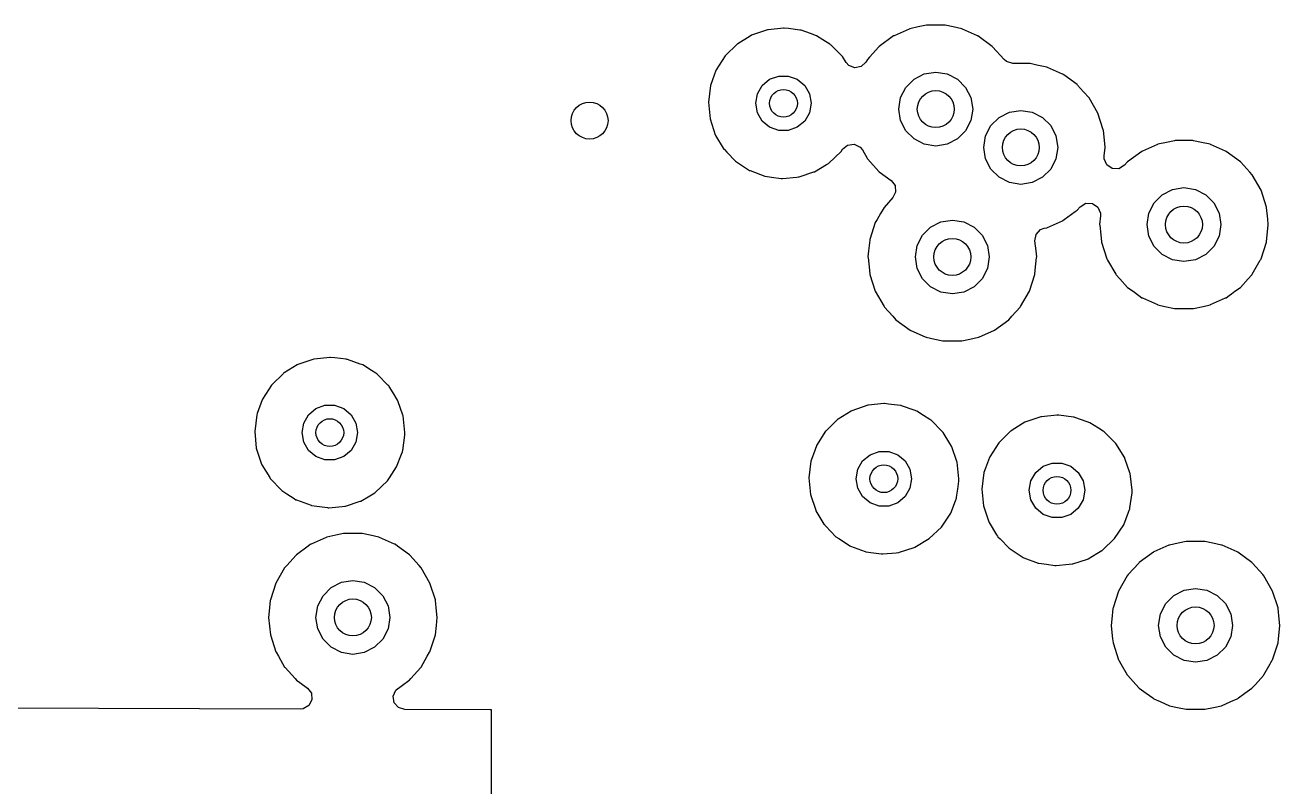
# Model space of a CAD drawing. Extents: x 1.86 to 8.44, y -4.92 to -0.87.
# Drawn here: x 4.417 to 4.952, y -2.858 to -2.533 of the extents above; entities that cross this region are included whole.
import ezdxf

# ---------------------------------------------------------------- set-up
doc = ezdxf.new("R2010")
doc.units = 0
doc.header["$MEASUREMENT"] = 0
doc.layers.add('BLACK', color=7, linetype='CONTINUOUS')

msp = doc.modelspace()

# ---------------------------------------------------------------- linework, layer by layer
at = {"layer": 'BLACK', "linetype": 'CONTINUOUS'}
for p, q in [((4.73379, -2.53515), (4.72703, -2.53745)), ((4.73407, -2.53512), (4.73379, -2.53515)), ((4.74062, -2.53443), (4.73407, -2.53512)), ((4.73407, -2.53512), (4.73407, -2.53512)), ((4.74089, -2.53441), (4.74062, -2.53443)), ((4.74062, -2.53443), (4.74062, -2.53443)), ((4.74285, -2.53464), (4.74089, -2.53441)), ((4.74771, -2.53522), (4.74285, -2.53464)), ((4.74798, -2.53525), (4.74771, -2.53522)), ((4.74771, -2.53522), (4.74771, -2.53522)), ((4.74824, -2.53534), (4.74798, -2.53525)), ((4.74825, -2.53534), (4.74824, -2.53534)), ((4.75212, -2.53672), (4.74825, -2.53534)), ((4.79424, -2.5348), (4.78785, -2.53765)), ((4.79448, -2.53469), (4.79424, -2.5348)), ((4.79424, -2.5348), (4.79424, -2.5348)), ((4.79815, -2.53391), (4.79448, -2.53469)), ((4.80158, -2.53318), (4.79815, -2.53391)), ((4.80183, -2.53313), (4.80158, -2.53318)), ((4.80158, -2.53318), (4.80158, -2.53318)), ((4.80935, -2.53313), (4.80183, -2.53313)), ((4.8096, -2.53318), (4.80935, -2.53313)), ((4.81303, -2.53391), (4.8096, -2.53318)), ((4.8096, -2.53318), (4.8096, -2.53318)), ((4.8167, -2.53469), (4.81303, -2.53391)), ((4.81694, -2.5348), (4.8167, -2.53469)), ((4.82334, -2.53765), (4.81694, -2.5348)), ((4.81694, -2.5348), (4.81694, -2.5348)), ((4.72095, -2.5412), (4.72075, -2.54139)), ((4.72118, -2.54105), (4.72095, -2.5412)), ((4.72647, -2.5378), (4.72118, -2.54105)), ((4.72118, -2.54105), (4.72118, -2.54105)), ((4.72703, -2.53745), (4.72647, -2.5378)), ((4.75471, -2.53765), (4.75212, -2.53672)), ((4.75743, -2.53937), (4.75471, -2.53765)), ((4.76043, -2.54128), (4.75743, -2.53937)), ((4.78761, -2.53775), (4.78153, -2.54217)), ((4.78785, -2.53765), (4.78761, -2.53775)), ((4.78785, -2.53765), (4.78785, -2.53765)), ((4.82357, -2.53775), (4.82334, -2.53765)), ((4.82334, -2.53765), (4.82334, -2.53765)), ((4.82966, -2.54217), (4.82357, -2.53775)), ((4.71585, -2.54619), (4.71198, -2.55219)), ((4.71604, -2.546), (4.71585, -2.54619)), ((4.72075, -2.54139), (4.71604, -2.546)), ((4.72075, -2.54139), (4.72075, -2.54139)), ((4.76074, -2.54147), (4.76043, -2.54128)), ((4.76094, -2.54167), (4.76074, -2.54147)), ((4.76523, -2.546), (4.76094, -2.54167)), ((4.76094, -2.54167), (4.76094, -2.54167)), ((4.76577, -2.54654), (4.76523, -2.546)), ((4.76734, -2.54904), (4.76577, -2.54654)), ((4.78135, -2.54236), (4.77731, -2.54685)), ((4.78153, -2.54217), (4.78135, -2.54236)), ((4.78135, -2.54236), (4.78135, -2.54236)), ((4.82983, -2.54236), (4.82966, -2.54217)), ((4.83469, -2.54776), (4.82983, -2.54236)), ((4.82983, -2.54236), (4.82983, -2.54236)), ((4.76848, -2.55031), (4.76734, -2.54904)), ((4.77107, -2.55135), (4.76848, -2.55031)), ((4.77382, -2.55082), (4.77107, -2.55135)), ((4.77584, -2.54889), (4.77382, -2.55082)), ((4.77649, -2.54776), (4.77584, -2.54889)), ((4.77731, -2.54685), (4.77649, -2.54776)), ((4.83473, -2.54772), (4.83469, -2.54776)), ((4.83573, -2.54866), (4.83473, -2.54772)), ((4.83841, -2.54945), (4.83573, -2.54866)), ((4.84561, -2.54945), (4.83841, -2.54945)), ((4.84586, -2.54951), (4.84561, -2.54945)), ((4.84874, -2.55012), (4.84586, -2.54951)), ((4.84586, -2.54951), (4.84586, -2.54951)), ((4.85296, -2.55101), (4.84874, -2.55012)), ((4.8532, -2.55112), (4.85296, -2.55101)), ((4.85959, -2.55397), (4.8532, -2.55112)), ((4.8532, -2.55112), (4.8532, -2.55112)), ((4.71045, -2.55638), (4.70954, -2.5589)), ((4.71188, -2.55246), (4.71045, -2.55638)), ((4.71198, -2.55219), (4.71188, -2.55246)), ((4.71188, -2.55246), (4.71188, -2.55246)), ((4.73162, -2.55885), (4.73476, -2.55621)), ((4.73476, -2.55621), (4.73862, -2.55481)), ((4.73862, -2.55481), (4.74272, -2.55481)), ((4.74272, -2.55481), (4.74657, -2.55621)), ((4.74657, -2.55621), (4.74972, -2.55885)), ((4.79285, -2.55964), (4.79633, -2.55616)), ((4.79633, -2.55616), (4.80072, -2.55392)), ((4.80072, -2.55392), (4.80559, -2.55315)), ((4.80559, -2.55315), (4.81046, -2.55392)), ((4.81046, -2.55392), (4.81485, -2.55616)), ((4.81485, -2.55616), (4.81833, -2.55964)), ((4.85983, -2.55407), (4.85959, -2.55397)), ((4.85959, -2.55397), (4.85959, -2.55397)), ((4.86004, -2.55423), (4.85983, -2.55407)), ((4.86023, -2.55436), (4.86004, -2.55423)), ((4.86004, -2.55423), (4.86004, -2.55423)), ((4.86591, -2.55849), (4.86023, -2.55436)), ((4.70954, -2.5589), (4.70864, -2.56599)), ((4.72886, -2.56644), (4.72957, -2.5624)), ((4.72957, -2.5624), (4.73162, -2.55885)), ((4.74972, -2.55885), (4.75177, -2.5624)), ((4.75177, -2.5624), (4.75248, -2.56644)), ((4.79061, -2.56403), (4.79285, -2.55964)), ((4.81833, -2.55964), (4.82057, -2.56403)), ((4.86609, -2.55869), (4.86591, -2.55849)), ((4.86865, -2.56153), (4.86609, -2.55869)), ((4.86609, -2.55869), (4.86609, -2.55869)), ((4.87094, -2.56408), (4.86865, -2.56153)), ((4.70864, -2.56599), (4.70934, -2.5731)), ((4.72957, -2.57048), (4.72886, -2.56644)), ((4.75248, -2.56644), (4.75177, -2.57048)), ((4.78984, -2.5689), (4.79061, -2.56403)), ((4.82057, -2.56403), (4.82134, -2.5689)), ((4.8747, -2.57059), (4.87094, -2.56408)), ((4.70934, -2.5731), (4.71159, -2.57987)), ((4.73162, -2.57403), (4.72957, -2.57048)), ((4.75177, -2.57048), (4.74972, -2.57403)), ((4.79061, -2.57376), (4.78984, -2.5689)), ((4.82134, -2.5689), (4.82057, -2.57376)), ((4.82911, -2.57596), (4.83259, -2.57248)), ((4.83259, -2.57248), (4.83698, -2.57024)), ((4.83698, -2.57024), (4.84185, -2.56947)), ((4.84185, -2.56947), (4.84671, -2.57024)), ((4.84671, -2.57024), (4.8511, -2.57248)), ((4.8511, -2.57248), (4.85459, -2.57596)), ((4.87703, -2.57774), (4.8747, -2.57059)), ((4.73476, -2.57667), (4.73162, -2.57403)), ((4.73862, -2.57807), (4.73476, -2.57667)), ((4.74272, -2.57807), (4.73862, -2.57807)), ((4.74657, -2.57667), (4.74272, -2.57807)), ((4.74972, -2.57403), (4.74657, -2.57667)), ((4.79285, -2.57815), (4.79061, -2.57376)), ((4.79633, -2.58164), (4.79285, -2.57815)), ((4.81833, -2.57815), (4.81485, -2.58164)), ((4.82057, -2.57376), (4.81833, -2.57815)), ((4.82687, -2.58035), (4.82911, -2.57596)), ((4.85459, -2.57596), (4.85682, -2.58035)), ((4.87705, -2.578), (4.87703, -2.57774)), ((4.87778, -2.58496), (4.87705, -2.578)), ((4.87705, -2.578), (4.87705, -2.578)), ((4.71159, -2.57987), (4.71173, -2.58011)), ((4.71173, -2.58011), (4.71173, -2.58011)), ((4.71173, -2.58011), (4.71499, -2.58548)), ((4.76803, -2.5842), (4.7708, -2.58385)), ((4.7708, -2.58385), (4.77333, -2.58505)), ((4.80072, -2.58387), (4.79633, -2.58164)), ((4.80559, -2.58465), (4.80072, -2.58387)), ((4.81046, -2.58387), (4.80559, -2.58465)), ((4.81485, -2.58164), (4.81046, -2.58387)), ((4.8261, -2.58522), (4.82687, -2.58035)), ((4.85682, -2.58035), (4.8576, -2.58522)), ((4.90007, -2.58401), (4.89367, -2.58686)), ((4.9003, -2.58391), (4.90007, -2.58401)), ((4.90007, -2.58401), (4.90007, -2.58401)), ((4.90398, -2.58312), (4.9003, -2.58391)), ((4.9074, -2.5824), (4.90398, -2.58312)), ((4.90766, -2.58234), (4.9074, -2.5824)), ((4.9074, -2.5824), (4.9074, -2.5824)), ((4.91518, -2.58234), (4.90766, -2.58234)), ((4.91543, -2.5824), (4.91518, -2.58234)), ((4.91885, -2.58312), (4.91543, -2.5824)), ((4.91543, -2.5824), (4.91543, -2.5824)), ((4.92253, -2.58391), (4.91885, -2.58312)), ((4.92277, -2.58401), (4.92253, -2.58391)), ((4.92916, -2.58686), (4.92277, -2.58401)), ((4.92277, -2.58401), (4.92277, -2.58401)), ((4.71499, -2.58548), (4.71529, -2.58598)), ((4.71529, -2.58598), (4.71548, -2.58618)), ((4.71548, -2.58618), (4.71548, -2.58618)), ((4.71548, -2.58618), (4.71648, -2.58722)), ((4.71648, -2.58722), (4.72025, -2.59112)), ((4.76004, -2.59195), (4.76521, -2.58703)), ((4.76521, -2.58703), (4.76589, -2.586)), ((4.76589, -2.586), (4.76803, -2.5842)), ((4.77333, -2.58505), (4.77432, -2.58627)), ((4.77432, -2.58627), (4.77636, -2.58981)), ((4.82687, -2.59009), (4.8261, -2.58522)), ((4.8576, -2.58522), (4.85682, -2.59009)), ((4.87741, -2.58901), (4.87744, -2.58877)), ((4.87742, -2.59014), (4.87741, -2.58901)), ((4.87744, -2.58877), (4.87781, -2.58522)), ((4.87781, -2.58522), (4.87778, -2.58496)), ((4.89343, -2.58696), (4.88735, -2.59138)), ((4.89367, -2.58686), (4.89343, -2.58696)), ((4.89367, -2.58686), (4.89367, -2.58686)), ((4.9294, -2.58696), (4.92916, -2.58686)), ((4.92916, -2.58686), (4.92916, -2.58686)), ((4.93548, -2.59138), (4.9294, -2.58696)), ((4.72025, -2.59112), (4.72324, -2.59307)), ((4.72324, -2.59307), (4.7241, -2.59364)), ((4.7241, -2.59364), (4.72623, -2.59503)), ((4.7539, -2.59561), (4.75903, -2.59255)), ((4.75903, -2.59255), (4.7598, -2.59209)), ((4.7598, -2.59209), (4.76004, -2.59195)), ((4.7598, -2.59209), (4.7598, -2.59209)), ((4.77636, -2.58981), (4.77636, -2.58981)), ((4.77636, -2.58981), (4.77649, -2.59004)), ((4.77649, -2.59004), (4.77667, -2.59023)), ((4.77667, -2.59023), (4.77667, -2.59023)), ((4.77667, -2.59023), (4.78135, -2.59543)), ((4.82911, -2.59448), (4.82687, -2.59009)), ((4.83259, -2.59796), (4.82911, -2.59448)), ((4.85459, -2.59448), (4.8511, -2.59796)), ((4.85682, -2.59009), (4.85459, -2.59448)), ((4.87854, -2.59271), (4.87742, -2.59014)), ((4.88086, -2.59426), (4.87854, -2.59271)), ((4.88365, -2.59431), (4.88086, -2.59426)), ((4.88603, -2.59285), (4.88365, -2.59431)), ((4.88718, -2.59158), (4.88603, -2.59285)), ((4.88735, -2.59138), (4.88718, -2.59158)), ((4.88718, -2.59158), (4.88718, -2.59158)), ((4.93566, -2.59158), (4.93548, -2.59138)), ((4.93944, -2.59578), (4.93566, -2.59158)), ((4.93566, -2.59158), (4.93566, -2.59158)), ((4.72623, -2.59503), (4.72649, -2.59513)), ((4.72649, -2.59513), (4.72649, -2.59513)), ((4.72649, -2.59513), (4.73266, -2.59742)), ((4.73266, -2.59742), (4.73266, -2.59742)), ((4.73266, -2.59742), (4.73292, -2.59752)), ((4.73292, -2.59752), (4.73561, -2.59788)), ((4.73561, -2.59788), (4.73972, -2.59843)), ((4.73972, -2.59843), (4.73972, -2.59843)), ((4.73972, -2.59843), (4.74, -2.59846)), ((4.74, -2.59846), (4.74027, -2.59844)), ((4.74027, -2.59844), (4.74643, -2.59788)), ((4.74027, -2.59844), (4.74027, -2.59844)), ((4.74643, -2.59788), (4.74711, -2.59781)), ((4.74711, -2.59781), (4.74737, -2.59773)), ((4.74737, -2.59773), (4.75364, -2.59569)), ((4.74737, -2.59773), (4.74737, -2.59773)), ((4.75364, -2.59569), (4.7539, -2.59561)), ((4.75364, -2.59569), (4.75364, -2.59569)), ((4.78135, -2.59543), (4.78153, -2.59562)), ((4.78153, -2.59562), (4.784, -2.59742)), ((4.784, -2.59742), (4.78654, -2.59927)), ((4.78654, -2.59927), (4.78825, -2.60148)), ((4.83698, -2.6002), (4.83259, -2.59796)), ((4.8511, -2.59796), (4.84671, -2.6002)), ((4.94051, -2.59697), (4.93944, -2.59578)), ((4.94427, -2.60348), (4.94051, -2.59697)), ((4.78849, -2.60427), (4.78731, -2.6066)), ((4.78825, -2.60148), (4.78849, -2.60427)), ((4.84185, -2.60097), (4.83698, -2.6002)), ((4.84671, -2.6002), (4.84185, -2.60097)), ((4.89868, -2.60885), (4.90216, -2.60537)), ((4.90216, -2.60537), (4.90655, -2.60313)), ((4.90655, -2.60313), (4.91142, -2.60236)), ((4.91142, -2.60236), (4.91628, -2.60313)), ((4.91628, -2.60313), (4.92067, -2.60537)), ((4.92067, -2.60537), (4.92416, -2.60885)), ((4.9466, -2.61063), (4.94427, -2.60348)), ((4.78356, -2.61076), (4.78205, -2.61338)), ((4.78731, -2.6066), (4.78356, -2.61076)), ((4.86591, -2.61195), (4.86723, -2.61048)), ((4.86723, -2.61048), (4.86961, -2.60902)), ((4.86961, -2.60902), (4.87241, -2.60907)), ((4.87241, -2.60907), (4.87473, -2.61062)), ((4.87473, -2.61062), (4.87584, -2.61319)), ((4.89644, -2.61324), (4.89868, -2.60885)), ((4.92416, -2.60885), (4.92639, -2.61324)), ((4.94662, -2.61089), (4.9466, -2.61063)), ((4.78054, -2.61599), (4.7798, -2.61728)), ((4.78205, -2.61338), (4.78054, -2.61599)), ((4.85983, -2.61637), (4.86034, -2.61599)), ((4.86034, -2.61599), (4.86505, -2.61257)), ((4.86505, -2.61257), (4.86591, -2.61195)), ((4.87585, -2.61432), (4.87545, -2.61811)), ((4.87584, -2.61319), (4.87585, -2.61432)), ((4.89567, -2.61811), (4.89644, -2.61324)), ((4.92639, -2.61324), (4.92717, -2.61811)), ((4.94713, -2.61575), (4.94662, -2.61089)), ((4.94662, -2.61089), (4.94662, -2.61089)), ((4.94738, -2.61811), (4.94713, -2.61575)), ((4.7798, -2.61728), (4.77748, -2.62443)), ((4.79992, -2.62265), (4.8034, -2.61916)), ((4.8034, -2.61916), (4.80779, -2.61693)), ((4.80779, -2.61693), (4.81266, -2.61616)), ((4.81266, -2.61616), (4.81752, -2.61693)), ((4.81752, -2.61693), (4.82191, -2.61916)), ((4.82191, -2.61916), (4.8254, -2.62265)), ((4.8484, -2.62229), (4.85031, -2.62025)), ((4.85031, -2.62025), (4.8518, -2.61967)), ((4.8518, -2.61967), (4.85188, -2.61965)), ((4.85188, -2.61965), (4.85296, -2.61942)), ((4.85296, -2.61942), (4.8532, -2.61932)), ((4.8532, -2.61932), (4.85959, -2.61647)), ((4.85959, -2.61647), (4.85983, -2.61637)), ((4.85959, -2.61647), (4.85959, -2.61647)), ((4.87545, -2.61811), (4.87548, -2.61837)), ((4.87548, -2.61837), (4.87621, -2.62531)), ((4.89644, -2.62298), (4.89567, -2.61811)), ((4.92717, -2.61811), (4.92639, -2.62298)), ((4.94663, -2.62531), (4.94735, -2.61837)), ((4.94735, -2.61837), (4.94738, -2.61811)), ((4.77745, -2.62469), (4.77696, -2.62934)), ((4.77748, -2.62443), (4.77745, -2.62469)), ((4.77745, -2.62469), (4.77745, -2.62469)), ((4.79768, -2.62704), (4.79992, -2.62265)), ((4.8254, -2.62265), (4.82763, -2.62704)), ((4.8479, -2.62504), (4.8484, -2.62229)), ((4.84835, -2.62934), (4.8479, -2.62504)), ((4.87621, -2.62531), (4.87624, -2.62559)), ((4.87624, -2.62559), (4.87856, -2.63274)), ((4.89868, -2.62737), (4.89644, -2.62298)), ((4.92639, -2.62298), (4.92416, -2.62737)), ((4.94427, -2.63274), (4.9466, -2.62559)), ((4.9466, -2.62559), (4.94663, -2.62531)), ((4.77696, -2.62934), (4.77669, -2.6319)), ((4.77669, -2.6319), (4.77672, -2.63216)), ((4.77672, -2.63216), (4.77728, -2.6375)), ((4.79691, -2.6319), (4.79768, -2.62704)), ((4.79768, -2.63677), (4.79691, -2.6319)), ((4.82763, -2.62704), (4.8284, -2.6319)), ((4.8284, -2.6319), (4.82763, -2.63677)), ((4.84803, -2.6375), (4.84859, -2.63216)), ((4.84862, -2.6319), (4.84835, -2.62934)), ((4.84859, -2.63216), (4.84862, -2.6319)), ((4.90216, -2.63085), (4.89868, -2.62737)), ((4.90655, -2.63309), (4.90216, -2.63085)), ((4.92067, -2.63085), (4.91628, -2.63309)), ((4.92416, -2.62737), (4.92067, -2.63085)), ((4.77728, -2.6375), (4.77748, -2.63938)), ((4.79992, -2.64116), (4.79768, -2.63677)), ((4.82763, -2.63677), (4.8254, -2.64116)), ((4.84783, -2.63938), (4.84803, -2.6375)), ((4.87856, -2.63274), (4.87869, -2.63296)), ((4.87869, -2.63296), (4.87869, -2.63296)), ((4.87869, -2.63296), (4.87886, -2.63326)), ((4.87886, -2.63326), (4.88232, -2.63925)), ((4.91142, -2.63386), (4.90655, -2.63309)), ((4.91628, -2.63309), (4.91142, -2.63386)), ((4.94051, -2.63925), (4.94397, -2.63326)), ((4.94397, -2.63326), (4.94414, -2.63296)), ((4.94414, -2.63296), (4.94427, -2.63274)), ((4.94414, -2.63296), (4.94414, -2.63296)), ((4.77748, -2.63938), (4.7798, -2.64653)), ((4.8034, -2.64464), (4.79992, -2.64116)), ((4.8254, -2.64116), (4.82191, -2.64464)), ((4.84551, -2.64653), (4.84783, -2.63938)), ((4.88232, -2.63925), (4.8825, -2.63944)), ((4.8825, -2.63944), (4.8825, -2.63944)), ((4.8825, -2.63944), (4.88403, -2.64115)), ((4.88403, -2.64115), (4.88735, -2.64484)), ((4.93548, -2.64484), (4.93881, -2.64115)), ((4.93881, -2.64115), (4.94034, -2.63944)), ((4.94034, -2.63944), (4.94051, -2.63925)), ((4.94034, -2.63944), (4.94034, -2.63944)), ((4.7798, -2.64653), (4.78356, -2.65304)), ((4.80779, -2.64688), (4.8034, -2.64464)), ((4.81266, -2.64765), (4.80779, -2.64688)), ((4.81752, -2.64688), (4.81266, -2.64765)), ((4.82191, -2.64464), (4.81752, -2.64688)), ((4.84175, -2.65304), (4.84551, -2.64653)), ((4.88735, -2.64484), (4.88969, -2.64653)), ((4.88969, -2.64653), (4.8922, -2.64836)), ((4.93064, -2.64836), (4.93163, -2.64764)), ((4.93163, -2.64764), (4.93315, -2.64653)), ((4.93315, -2.64653), (4.93548, -2.64484)), ((4.78356, -2.65304), (4.78373, -2.65324)), ((4.78373, -2.65324), (4.78373, -2.65324)), ((4.78373, -2.65324), (4.78723, -2.65712)), ((4.83808, -2.65712), (4.84158, -2.65324)), ((4.84158, -2.65324), (4.84175, -2.65304)), ((4.84158, -2.65324), (4.84158, -2.65324)), ((4.8922, -2.64836), (4.89343, -2.64926)), ((4.89343, -2.64926), (4.89367, -2.64936)), ((4.89367, -2.64936), (4.89367, -2.64936)), ((4.89367, -2.64936), (4.90007, -2.65221)), ((4.90007, -2.65221), (4.9003, -2.65231)), ((4.9003, -2.65231), (4.90319, -2.65293)), ((4.90319, -2.65293), (4.9074, -2.65382)), ((4.91543, -2.65382), (4.91964, -2.65293)), ((4.91964, -2.65293), (4.92253, -2.65231)), ((4.92253, -2.65231), (4.92277, -2.65221)), ((4.92277, -2.65221), (4.92916, -2.64936)), ((4.92916, -2.64936), (4.9294, -2.64926)), ((4.92916, -2.64936), (4.92916, -2.64936)), ((4.9294, -2.64926), (4.93064, -2.64836)), ((4.78723, -2.65712), (4.78859, -2.65863)), ((4.78859, -2.65863), (4.79467, -2.66305)), ((4.83064, -2.66305), (4.83672, -2.65863)), ((4.83672, -2.65863), (4.83808, -2.65712)), ((4.9074, -2.65382), (4.9074, -2.65382)), ((4.9074, -2.65382), (4.90766, -2.65388)), ((4.90766, -2.65388), (4.91518, -2.65388)), ((4.91518, -2.65388), (4.91543, -2.65382)), ((4.91543, -2.65382), (4.91543, -2.65382)), ((4.79467, -2.66305), (4.79491, -2.66316)), ((4.79491, -2.66316), (4.79491, -2.66316)), ((4.79491, -2.66316), (4.80108, -2.6659)), ((4.82423, -2.6659), (4.8304, -2.66316)), ((4.8304, -2.66316), (4.83064, -2.66305)), ((4.8304, -2.66316), (4.8304, -2.66316)), ((4.80108, -2.6659), (4.80154, -2.66611)), ((4.80154, -2.66611), (4.80522, -2.66689)), ((4.80522, -2.66689), (4.80864, -2.66762)), ((4.80864, -2.66762), (4.80864, -2.66762)), ((4.80864, -2.66762), (4.8089, -2.66767)), ((4.8089, -2.66767), (4.81642, -2.66767)), ((4.81642, -2.66767), (4.81667, -2.66762)), ((4.81667, -2.66762), (4.82009, -2.66689)), ((4.81667, -2.66762), (4.81667, -2.66762)), ((4.82009, -2.66689), (4.82377, -2.66611)), ((4.82377, -2.66611), (4.82423, -2.6659)), ((4.54719, -2.67469), (4.54064, -2.67538)), ((4.54747, -2.67466), (4.54719, -2.67469)), ((4.54719, -2.67469), (4.54719, -2.67469)), ((4.54944, -2.6749), (4.54747, -2.67466)), ((4.55428, -2.67547), (4.54944, -2.6749)), ((4.53337, -2.67785), (4.52776, -2.68131)), ((4.53361, -2.67771), (4.53337, -2.67785)), ((4.54037, -2.67541), (4.53361, -2.67771)), ((4.54064, -2.67538), (4.54037, -2.67541)), ((4.54064, -2.67538), (4.54064, -2.67538)), ((4.55456, -2.67551), (4.55428, -2.67547)), ((4.55428, -2.67547), (4.55428, -2.67547)), ((4.55482, -2.6756), (4.55456, -2.67551)), ((4.56014, -2.67749), (4.55482, -2.6756)), ((4.55482, -2.6756), (4.55482, -2.6756)), ((4.56129, -2.6779), (4.56014, -2.67749)), ((4.56498, -2.68025), (4.56129, -2.6779)), ((4.56688, -2.68145), (4.56498, -2.68025)), ((4.52732, -2.68165), (4.52266, -2.68621)), ((4.52752, -2.68145), (4.52732, -2.68165)), ((4.52732, -2.68165), (4.52732, -2.68165)), ((4.52776, -2.68131), (4.52752, -2.68145)), ((4.52776, -2.68131), (4.52776, -2.68131)), ((4.56732, -2.68173), (4.56688, -2.68145)), ((4.56751, -2.68193), (4.56732, -2.68173)), ((4.572, -2.68645), (4.56751, -2.68193)), ((4.56751, -2.68193), (4.56751, -2.68193)), ((4.52242, -2.68645), (4.51855, -2.69245)), ((4.52266, -2.68621), (4.52242, -2.68645)), ((4.57235, -2.6868), (4.572, -2.68645)), ((4.57249, -2.68703), (4.57235, -2.6868)), ((4.57423, -2.68981), (4.57249, -2.68703)), ((4.57613, -2.69285), (4.57423, -2.68981)), ((4.51846, -2.69271), (4.51632, -2.69859)), ((4.51855, -2.69245), (4.51846, -2.69271)), ((4.51846, -2.69271), (4.51846, -2.69271)), ((4.54134, -2.69646), (4.54519, -2.69506)), ((4.54519, -2.69506), (4.5493, -2.69506)), ((4.5493, -2.69506), (4.55315, -2.69646)), ((4.57622, -2.69311), (4.57613, -2.69285)), ((4.57838, -2.6993), (4.57622, -2.69311)), ((4.57622, -2.69311), (4.57622, -2.69311)), ((4.77659, -2.69509), (4.76983, -2.69739)), ((4.77686, -2.69506), (4.77659, -2.69509)), ((4.78341, -2.69438), (4.77686, -2.69506)), ((4.77686, -2.69506), (4.77686, -2.69506)), ((4.78369, -2.69435), (4.78341, -2.69438)), ((4.78341, -2.69438), (4.78341, -2.69438)), ((4.78548, -2.69456), (4.78369, -2.69435)), ((4.7905, -2.69516), (4.78548, -2.69456)), ((4.79078, -2.69519), (4.7905, -2.69516)), ((4.7905, -2.69516), (4.7905, -2.69516)), ((4.79104, -2.69529), (4.79078, -2.69519)), ((4.79636, -2.69718), (4.79104, -2.69529)), ((4.79104, -2.69529), (4.79104, -2.69529)), ((4.51611, -2.69916), (4.51522, -2.70625)), ((4.51632, -2.69859), (4.51611, -2.69916)), ((4.53615, -2.70265), (4.5382, -2.6991)), ((4.5382, -2.6991), (4.54134, -2.69646)), ((4.55315, -2.69646), (4.55629, -2.6991)), ((4.55629, -2.6991), (4.55834, -2.70265)), ((4.57848, -2.6996), (4.57838, -2.6993)), ((4.57928, -2.70669), (4.57848, -2.6996)), ((4.76355, -2.70133), (4.75884, -2.70594)), ((4.76374, -2.70114), (4.76355, -2.70133)), ((4.76355, -2.70133), (4.76355, -2.70133)), ((4.76398, -2.70099), (4.76374, -2.70114)), ((4.76959, -2.69754), (4.76398, -2.70099)), ((4.76398, -2.70099), (4.76398, -2.70099)), ((4.76983, -2.69739), (4.76959, -2.69754)), ((4.79751, -2.69759), (4.79636, -2.69718)), ((4.80042, -2.69944), (4.79751, -2.69759)), ((4.8031, -2.70114), (4.80042, -2.69944)), ((4.80354, -2.70141), (4.8031, -2.70114)), ((4.80373, -2.70161), (4.80354, -2.70141)), ((4.80815, -2.70606), (4.80373, -2.70161)), ((4.80373, -2.70161), (4.80373, -2.70161)), ((4.85041, -2.70001), (4.84364, -2.70232)), ((4.85068, -2.69999), (4.85041, -2.70001)), ((4.85723, -2.6993), (4.85068, -2.69999)), ((4.85068, -2.69999), (4.85068, -2.69999)), ((4.85751, -2.69927), (4.85723, -2.6993)), ((4.85723, -2.6993), (4.85723, -2.6993)), ((4.85806, -2.69933), (4.85751, -2.69927)), ((4.86432, -2.70008), (4.85806, -2.69933)), ((4.8646, -2.70011), (4.86432, -2.70008)), ((4.86432, -2.70008), (4.86432, -2.70008)), ((4.86486, -2.70021), (4.8646, -2.70011)), ((4.87018, -2.7021), (4.86486, -2.70021)), ((4.86486, -2.70021), (4.86486, -2.70021)), ((4.51522, -2.70625), (4.51591, -2.71335)), ((4.53543, -2.70669), (4.53615, -2.70265)), ((4.53615, -2.71073), (4.53543, -2.70669)), ((4.55834, -2.70265), (4.55906, -2.70669)), ((4.55906, -2.70669), (4.55834, -2.71073)), ((4.57926, -2.70759), (4.57928, -2.70669)), ((4.75864, -2.70613), (4.75477, -2.71214)), ((4.75884, -2.70594), (4.75864, -2.70613)), ((4.80857, -2.70648), (4.80815, -2.70606)), ((4.80871, -2.70672), (4.80857, -2.70648)), ((4.81164, -2.7114), (4.80871, -2.70672)), ((4.83736, -2.70625), (4.83266, -2.71086)), ((4.83756, -2.70606), (4.83736, -2.70625)), ((4.83736, -2.70625), (4.83736, -2.70625)), ((4.8378, -2.70591), (4.83756, -2.70606)), ((4.84247, -2.70304), (4.8378, -2.70591)), ((4.8378, -2.70591), (4.8378, -2.70591)), ((4.84364, -2.70232), (4.84247, -2.70304)), ((4.87133, -2.70251), (4.87018, -2.7021)), ((4.87502, -2.70485), (4.87133, -2.70251)), ((4.87692, -2.70606), (4.87502, -2.70485)), ((4.87735, -2.70634), (4.87692, -2.70606)), ((4.87755, -2.70653), (4.87735, -2.70634)), ((4.88146, -2.71047), (4.87755, -2.70653)), ((4.87755, -2.70653), (4.87755, -2.70653)), ((4.5382, -2.71428), (4.53615, -2.71073)), ((4.55834, -2.71073), (4.55629, -2.71428)), ((4.57832, -2.71428), (4.57924, -2.70774)), ((4.57924, -2.70774), (4.57926, -2.70759)), ((4.57924, -2.70774), (4.57924, -2.70774)), ((4.75468, -2.7124), (4.7534, -2.71589)), ((4.75477, -2.71214), (4.75468, -2.7124)), ((4.75468, -2.7124), (4.75468, -2.7124)), ((4.81235, -2.71254), (4.81164, -2.7114)), ((4.83246, -2.71105), (4.82859, -2.71706)), ((4.83266, -2.71086), (4.83246, -2.71105)), ((4.88239, -2.7114), (4.88146, -2.71047)), ((4.88617, -2.71746), (4.88239, -2.7114)), ((4.51591, -2.71335), (4.51817, -2.72013)), ((4.54134, -2.71692), (4.5382, -2.71428)), ((4.54519, -2.71832), (4.54134, -2.71692)), ((4.55315, -2.71692), (4.5493, -2.71832)), ((4.55629, -2.71428), (4.55315, -2.71692)), ((4.57573, -2.72133), (4.5778, -2.71589)), ((4.5778, -2.71589), (4.57817, -2.71492)), ((4.57817, -2.71492), (4.57827, -2.71466)), ((4.57817, -2.71492), (4.57817, -2.71492)), ((4.57827, -2.71466), (4.57832, -2.71428)), ((4.7534, -2.71589), (4.75233, -2.71885)), ((4.77442, -2.71879), (4.77756, -2.71615)), ((4.77756, -2.71615), (4.78141, -2.71475)), ((4.78141, -2.71475), (4.78552, -2.71475)), ((4.78552, -2.71475), (4.78937, -2.71615)), ((4.78937, -2.71615), (4.79251, -2.71879)), ((4.81244, -2.7128), (4.81235, -2.71254)), ((4.81461, -2.71902), (4.81244, -2.7128)), ((4.81244, -2.7128), (4.81244, -2.7128)), ((4.8285, -2.71732), (4.82682, -2.72192)), ((4.82859, -2.71706), (4.8285, -2.71732)), ((4.8285, -2.71732), (4.8285, -2.71732)), ((4.88626, -2.71772), (4.88617, -2.71746)), ((4.88839, -2.72382), (4.88626, -2.71772)), ((4.88626, -2.71772), (4.88626, -2.71772)), ((4.51817, -2.72013), (4.51831, -2.72037)), ((4.51831, -2.72037), (4.51831, -2.72037)), ((4.51831, -2.72037), (4.52165, -2.72587)), ((4.5493, -2.71832), (4.54519, -2.71832)), ((4.57268, -2.72593), (4.57573, -2.72133)), ((4.75233, -2.71885), (4.75144, -2.72593)), ((4.77165, -2.72638), (4.77237, -2.72234)), ((4.77237, -2.72234), (4.77442, -2.71879)), ((4.79251, -2.71879), (4.79456, -2.72234)), ((4.79456, -2.72234), (4.79528, -2.72638)), ((4.8147, -2.71928), (4.81461, -2.71902)), ((4.8155, -2.72638), (4.8147, -2.71928)), ((4.82682, -2.72192), (4.82615, -2.72377)), ((4.84824, -2.72371), (4.85138, -2.72107)), ((4.85138, -2.72107), (4.85523, -2.71967)), ((4.85523, -2.71967), (4.85933, -2.71967)), ((4.85933, -2.71967), (4.86319, -2.72107)), ((4.86319, -2.72107), (4.86633, -2.72371)), ((4.52165, -2.72587), (4.52187, -2.72624)), ((4.52187, -2.72624), (4.52683, -2.73137)), ((4.56661, -2.73221), (4.57178, -2.72728)), ((4.57178, -2.72728), (4.57268, -2.72593)), ((4.75144, -2.72593), (4.75213, -2.73304)), ((4.77237, -2.73042), (4.77165, -2.72638)), ((4.79528, -2.72638), (4.79456, -2.73042)), ((4.81498, -2.73085), (4.81546, -2.72743)), ((4.81546, -2.72743), (4.81548, -2.72727)), ((4.81546, -2.72743), (4.81546, -2.72743)), ((4.81548, -2.72727), (4.81549, -2.72658)), ((4.81549, -2.72653), (4.8155, -2.72638)), ((4.81549, -2.72658), (4.81549, -2.72653)), ((4.81549, -2.72653), (4.81549, -2.72653)), ((4.82615, -2.72377), (4.82525, -2.73085)), ((4.84547, -2.7313), (4.84618, -2.72726)), ((4.84618, -2.72726), (4.84824, -2.72371)), ((4.86633, -2.72371), (4.86838, -2.72726)), ((4.86838, -2.72726), (4.86909, -2.7313)), ((4.88852, -2.7242), (4.88839, -2.72382)), ((4.88932, -2.7313), (4.88852, -2.7242)), ((4.52683, -2.73137), (4.5289, -2.73273)), ((4.5289, -2.73273), (4.53198, -2.73474)), ((4.56048, -2.73586), (4.56427, -2.7336)), ((4.56427, -2.7336), (4.56637, -2.73235)), ((4.56637, -2.73235), (4.56661, -2.73221)), ((4.56637, -2.73235), (4.56637, -2.73235)), ((4.75213, -2.73304), (4.75439, -2.73981)), ((4.77442, -2.73397), (4.77237, -2.73042)), ((4.79456, -2.73042), (4.79251, -2.73397)), ((4.81449, -2.73434), (4.81464, -2.73331)), ((4.81464, -2.73331), (4.81498, -2.73085)), ((4.82525, -2.73085), (4.82595, -2.73796)), ((4.84618, -2.73534), (4.84547, -2.7313)), ((4.86909, -2.7313), (4.86838, -2.73534)), ((4.88839, -2.73869), (4.88928, -2.73235)), ((4.88928, -2.73235), (4.8893, -2.73219)), ((4.88928, -2.73235), (4.88928, -2.73235)), ((4.8893, -2.73219), (4.88931, -2.73162)), ((4.88931, -2.73145), (4.88932, -2.7313)), ((4.88931, -2.73146), (4.88931, -2.73145)), ((4.88931, -2.73162), (4.88931, -2.73146)), ((4.53198, -2.73474), (4.5328, -2.73528)), ((4.5328, -2.73528), (4.53306, -2.73538)), ((4.53306, -2.73538), (4.53306, -2.73538)), ((4.53306, -2.73538), (4.53923, -2.73768)), ((4.53923, -2.73768), (4.53923, -2.73768)), ((4.53923, -2.73768), (4.53949, -2.73777)), ((4.53949, -2.73777), (4.5428, -2.73821)), ((4.5428, -2.73821), (4.5463, -2.73868)), ((4.5463, -2.73868), (4.5463, -2.73868)), ((4.5463, -2.73868), (4.54657, -2.73872)), ((4.54657, -2.73872), (4.54685, -2.73869)), ((4.54685, -2.73869), (4.55246, -2.73818)), ((4.54685, -2.73869), (4.54685, -2.73869)), ((4.55246, -2.73818), (4.55369, -2.73807)), ((4.55369, -2.73807), (4.55395, -2.73799)), ((4.55395, -2.73799), (4.56021, -2.73595)), ((4.55395, -2.73799), (4.55395, -2.73799)), ((4.56021, -2.73595), (4.56048, -2.73586)), ((4.56021, -2.73595), (4.56021, -2.73595)), ((4.77756, -2.73661), (4.77442, -2.73397)), ((4.78141, -2.73801), (4.77756, -2.73661)), ((4.78552, -2.73801), (4.78141, -2.73801)), ((4.78937, -2.73661), (4.78552, -2.73801)), ((4.79251, -2.73397), (4.78937, -2.73661)), ((4.81195, -2.74102), (4.81397, -2.73572)), ((4.81397, -2.73572), (4.81439, -2.7346)), ((4.81439, -2.7346), (4.81449, -2.73434)), ((4.81439, -2.7346), (4.81439, -2.7346)), ((4.82595, -2.73796), (4.82821, -2.74474)), ((4.84824, -2.73889), (4.84618, -2.73534)), ((4.85138, -2.74153), (4.84824, -2.73889)), ((4.86633, -2.73889), (4.86319, -2.74153)), ((4.86838, -2.73534), (4.86633, -2.73889)), ((4.88831, -2.73927), (4.88839, -2.73869)), ((4.75439, -2.73981), (4.75453, -2.74005)), ((4.75453, -2.74005), (4.75453, -2.74005)), ((4.75453, -2.74005), (4.75794, -2.74568)), ((4.808, -2.74697), (4.81195, -2.74102)), ((4.85523, -2.74293), (4.85138, -2.74153)), ((4.85933, -2.74293), (4.85523, -2.74293)), ((4.86319, -2.74153), (4.85933, -2.74293)), ((4.88577, -2.74594), (4.88778, -2.74066)), ((4.88778, -2.74066), (4.88821, -2.73952)), ((4.88821, -2.73952), (4.88831, -2.73927)), ((4.88821, -2.73952), (4.88821, -2.73952)), ((4.55307, -2.74972), (4.54979, -2.75042)), ((4.55333, -2.74967), (4.55307, -2.74972)), ((4.55307, -2.74972), (4.55307, -2.74972)), ((4.56085, -2.74967), (4.55333, -2.74967)), ((4.5611, -2.74972), (4.56085, -2.74967)), ((4.56438, -2.75042), (4.5611, -2.74972)), ((4.5611, -2.74972), (4.5611, -2.74972)), ((4.75794, -2.74568), (4.75809, -2.74592)), ((4.75809, -2.74592), (4.75828, -2.74612)), ((4.75828, -2.74612), (4.75828, -2.74612)), ((4.75828, -2.74612), (4.75874, -2.74659)), ((4.75874, -2.74659), (4.76305, -2.75106)), ((4.80283, -2.75189), (4.808, -2.74697)), ((4.82821, -2.74474), (4.82835, -2.74497)), ((4.82835, -2.74497), (4.82835, -2.74497)), ((4.82835, -2.74497), (4.83156, -2.75027)), ((4.88182, -2.75189), (4.88577, -2.74594)), ((4.53803, -2.75507), (4.53302, -2.75871)), ((4.53889, -2.75444), (4.53803, -2.75507)), ((4.5391, -2.75429), (4.53889, -2.75444)), ((4.53889, -2.75444), (4.53889, -2.75444)), ((4.53934, -2.75418), (4.5391, -2.75429)), ((4.54574, -2.75133), (4.53934, -2.75418)), ((4.53934, -2.75418), (4.53934, -2.75418)), ((4.54597, -2.75123), (4.54574, -2.75133)), ((4.54574, -2.75133), (4.54574, -2.75133)), ((4.54979, -2.75042), (4.54597, -2.75123)), ((4.5682, -2.75123), (4.56438, -2.75042)), ((4.56844, -2.75133), (4.5682, -2.75123)), ((4.57483, -2.75418), (4.56844, -2.75133)), ((4.56844, -2.75133), (4.56844, -2.75133)), ((4.57507, -2.75429), (4.57483, -2.75418)), ((4.57483, -2.75418), (4.57483, -2.75418)), ((4.57528, -2.75444), (4.57507, -2.75429)), ((4.57614, -2.75507), (4.57528, -2.75444)), ((4.57528, -2.75444), (4.57528, -2.75444)), ((4.58115, -2.75871), (4.57614, -2.75507)), ((4.76305, -2.75106), (4.76431, -2.75189)), ((4.76431, -2.75189), (4.76798, -2.75429)), ((4.76798, -2.75429), (4.76902, -2.75497)), ((4.76902, -2.75497), (4.76928, -2.75507)), ((4.76928, -2.75507), (4.76928, -2.75507)), ((4.76928, -2.75507), (4.77546, -2.75736)), ((4.7967, -2.75555), (4.80283, -2.75189)), ((4.83156, -2.75027), (4.8319, -2.75084)), ((4.8319, -2.75084), (4.8321, -2.75104)), ((4.8321, -2.75104), (4.8321, -2.75104)), ((4.8321, -2.75104), (4.83305, -2.75203)), ((4.83305, -2.75203), (4.83687, -2.75598)), ((4.87665, -2.75681), (4.88182, -2.75189)), ((4.90501, -2.75472), (4.89861, -2.75757)), ((4.90524, -2.75462), (4.90501, -2.75472)), ((4.90501, -2.75472), (4.90501, -2.75472)), ((4.90892, -2.75384), (4.90524, -2.75462)), ((4.91234, -2.75311), (4.90892, -2.75384)), ((4.9126, -2.75305), (4.91234, -2.75311)), ((4.91234, -2.75311), (4.91234, -2.75311)), ((4.92012, -2.75305), (4.9126, -2.75305)), ((4.92037, -2.75311), (4.92012, -2.75305)), ((4.92379, -2.75384), (4.92037, -2.75311)), ((4.92037, -2.75311), (4.92037, -2.75311)), ((4.92747, -2.75462), (4.92379, -2.75384)), ((4.92771, -2.75472), (4.92747, -2.75462)), ((4.9341, -2.75757), (4.92771, -2.75472)), ((4.92771, -2.75472), (4.92771, -2.75472)), ((4.53285, -2.7589), (4.52889, -2.7633)), ((4.53302, -2.75871), (4.53285, -2.7589)), ((4.53285, -2.7589), (4.53285, -2.7589)), ((4.58133, -2.7589), (4.58115, -2.75871)), ((4.58529, -2.7633), (4.58133, -2.7589)), ((4.58133, -2.7589), (4.58133, -2.7589)), ((4.77546, -2.75736), (4.77546, -2.75736)), ((4.77546, -2.75736), (4.77572, -2.75746)), ((4.77572, -2.75746), (4.77902, -2.7579)), ((4.77902, -2.7579), (4.78252, -2.75837)), ((4.78252, -2.75837), (4.78252, -2.75837)), ((4.78252, -2.75837), (4.78279, -2.7584)), ((4.78279, -2.7584), (4.78307, -2.75838)), ((4.78307, -2.75838), (4.78868, -2.75787)), ((4.78307, -2.75838), (4.78307, -2.75838)), ((4.78868, -2.75787), (4.78991, -2.75776)), ((4.78991, -2.75776), (4.79017, -2.75767)), ((4.79017, -2.75767), (4.79643, -2.75563)), ((4.79017, -2.75767), (4.79017, -2.75767)), ((4.79643, -2.75563), (4.7967, -2.75555)), ((4.79643, -2.75563), (4.79643, -2.75563)), ((4.83687, -2.75598), (4.84284, -2.75989)), ((4.84284, -2.75989), (4.8431, -2.75999)), ((4.8431, -2.75999), (4.8431, -2.75999)), ((4.8431, -2.75999), (4.84927, -2.76228)), ((4.86399, -2.76259), (4.87025, -2.76056)), ((4.87025, -2.76056), (4.87052, -2.76047)), ((4.87025, -2.76056), (4.87025, -2.76056)), ((4.87052, -2.76047), (4.87431, -2.75821)), ((4.87431, -2.75821), (4.87641, -2.75696)), ((4.87641, -2.75696), (4.87665, -2.75681)), ((4.87641, -2.75696), (4.87641, -2.75696)), ((4.89838, -2.75768), (4.89229, -2.7621)), ((4.89861, -2.75757), (4.89838, -2.75768)), ((4.89861, -2.75757), (4.89861, -2.75757)), ((4.93434, -2.75768), (4.9341, -2.75757)), ((4.9341, -2.75757), (4.9341, -2.75757)), ((4.94042, -2.7621), (4.93434, -2.75768)), ((4.52799, -2.76429), (4.52423, -2.7708)), ((4.52889, -2.7633), (4.52799, -2.76429)), ((4.58618, -2.76429), (4.58529, -2.7633)), ((4.58994, -2.7708), (4.58618, -2.76429)), ((4.84927, -2.76228), (4.84927, -2.76228)), ((4.84927, -2.76228), (4.84953, -2.76238)), ((4.84953, -2.76238), (4.85283, -2.76282)), ((4.85283, -2.76282), (4.85634, -2.76329)), ((4.85634, -2.76329), (4.85634, -2.76329)), ((4.85634, -2.76329), (4.85661, -2.76332)), ((4.85661, -2.76332), (4.85689, -2.7633)), ((4.85689, -2.7633), (4.8625, -2.76279)), ((4.85689, -2.7633), (4.85689, -2.7633)), ((4.8625, -2.76279), (4.86372, -2.76268)), ((4.86372, -2.76268), (4.86399, -2.76259)), ((4.86399, -2.76259), (4.86399, -2.76259)), ((4.89212, -2.76229), (4.88768, -2.76721)), ((4.89229, -2.7621), (4.89212, -2.76229)), ((4.89212, -2.76229), (4.89212, -2.76229)), ((4.9406, -2.76229), (4.94042, -2.7621)), ((4.94503, -2.76721), (4.9406, -2.76229)), ((4.9406, -2.76229), (4.9406, -2.76229)), ((4.52423, -2.7708), (4.52191, -2.77796)), ((4.54783, -2.77269), (4.55222, -2.77046)), ((4.55222, -2.77046), (4.55709, -2.76969)), ((4.55709, -2.76969), (4.56195, -2.77046)), ((4.56195, -2.77046), (4.56634, -2.77269)), ((4.59227, -2.77796), (4.58994, -2.7708)), ((4.88726, -2.76768), (4.8835, -2.77419)), ((4.88768, -2.76721), (4.88726, -2.76768)), ((4.94545, -2.76768), (4.94503, -2.76721)), ((4.94921, -2.77419), (4.94545, -2.76768)), ((4.54211, -2.78057), (4.54435, -2.77618)), ((4.54435, -2.77618), (4.54783, -2.77269)), ((4.56634, -2.77269), (4.56983, -2.77618)), ((4.56983, -2.77618), (4.57206, -2.78057)), ((4.8835, -2.77419), (4.88118, -2.78134)), ((4.90362, -2.77957), (4.9071, -2.77608)), ((4.9071, -2.77608), (4.91149, -2.77384)), ((4.91149, -2.77384), (4.91636, -2.77307)), ((4.91636, -2.77307), (4.92122, -2.77384)), ((4.92122, -2.77384), (4.92561, -2.77608)), ((4.92561, -2.77608), (4.9291, -2.77957)), ((4.95154, -2.78134), (4.94921, -2.77419)), ((4.52188, -2.77821), (4.5214, -2.78278)), ((4.52191, -2.77796), (4.52188, -2.77821)), ((4.52188, -2.77821), (4.52188, -2.77821)), ((4.54134, -2.78543), (4.54211, -2.78057)), ((4.57206, -2.78057), (4.57283, -2.78543)), ((4.59229, -2.77821), (4.59227, -2.77796)), ((4.59277, -2.78278), (4.59229, -2.77821)), ((4.59229, -2.77821), (4.59229, -2.77821)), ((4.88115, -2.7816), (4.88067, -2.78622)), ((4.88118, -2.78134), (4.88115, -2.7816)), ((4.88115, -2.7816), (4.88115, -2.7816)), ((4.90138, -2.78396), (4.90362, -2.77957)), ((4.9291, -2.77957), (4.93134, -2.78396)), ((4.95156, -2.7816), (4.95154, -2.78134)), ((4.95205, -2.78622), (4.95156, -2.7816)), ((4.95156, -2.7816), (4.95156, -2.7816)), ((4.5214, -2.78278), (4.52112, -2.78543)), ((4.52112, -2.78543), (4.52191, -2.79291)), ((4.54211, -2.7903), (4.54134, -2.78543)), ((4.57283, -2.78543), (4.57206, -2.7903)), ((4.5927, -2.78882), (4.59305, -2.78543)), ((4.59305, -2.78543), (4.59277, -2.78278)), ((4.88067, -2.78622), (4.88039, -2.78882)), ((4.90061, -2.78882), (4.90138, -2.78396)), ((4.93134, -2.78396), (4.93211, -2.78882)), ((4.95232, -2.78882), (4.95205, -2.78622)), ((4.54435, -2.79469), (4.54211, -2.7903)), ((4.57206, -2.7903), (4.56983, -2.79469)), ((4.59227, -2.79291), (4.5927, -2.78882)), ((4.88039, -2.78882), (4.88042, -2.78908)), ((4.88042, -2.78908), (4.881, -2.79456)), ((4.90138, -2.79369), (4.90061, -2.78882)), ((4.93211, -2.78882), (4.93134, -2.79369)), ((4.95172, -2.79456), (4.9523, -2.78908)), ((4.9523, -2.78908), (4.95232, -2.78882)), ((4.52191, -2.79291), (4.52423, -2.80006)), ((4.54783, -2.79817), (4.54435, -2.79469)), ((4.56983, -2.79469), (4.56634, -2.79817)), ((4.58994, -2.80006), (4.59227, -2.79291)), ((4.881, -2.79456), (4.88118, -2.7963)), ((4.88118, -2.7963), (4.8835, -2.80345)), ((4.90362, -2.79808), (4.90138, -2.79369)), ((4.93134, -2.79369), (4.9291, -2.79808)), ((4.94921, -2.80345), (4.95154, -2.7963)), ((4.95154, -2.7963), (4.95172, -2.79456)), ((4.52423, -2.80006), (4.52436, -2.80029)), ((4.52436, -2.80029), (4.52436, -2.80029)), ((4.52436, -2.80029), (4.52535, -2.802)), ((4.52535, -2.802), (4.52799, -2.80657)), ((4.55222, -2.80041), (4.54783, -2.79817)), ((4.55709, -2.80118), (4.55222, -2.80041)), ((4.56195, -2.80041), (4.55709, -2.80118)), ((4.56634, -2.79817), (4.56195, -2.80041)), ((4.58618, -2.80657), (4.58882, -2.802)), ((4.58882, -2.802), (4.58981, -2.80029)), ((4.58981, -2.80029), (4.58994, -2.80006)), ((4.58981, -2.80029), (4.58981, -2.80029)), ((4.9071, -2.80156), (4.90362, -2.79808)), ((4.91149, -2.8038), (4.9071, -2.80156)), ((4.92561, -2.80156), (4.92122, -2.8038)), ((4.9291, -2.79808), (4.92561, -2.80156)), ((4.52799, -2.80657), (4.52816, -2.80677)), ((4.52816, -2.80677), (4.52816, -2.80677)), ((4.52816, -2.80677), (4.53243, -2.8115)), ((4.58174, -2.8115), (4.58601, -2.80677)), ((4.58601, -2.80677), (4.58618, -2.80657)), ((4.58601, -2.80677), (4.58601, -2.80677)), ((4.8835, -2.80345), (4.88363, -2.80368)), ((4.88363, -2.80368), (4.88363, -2.80368)), ((4.88363, -2.80368), (4.88453, -2.80522)), ((4.88453, -2.80522), (4.88726, -2.80996)), ((4.91636, -2.80457), (4.91149, -2.8038)), ((4.92122, -2.8038), (4.91636, -2.80457)), ((4.94545, -2.80996), (4.94819, -2.80522)), ((4.94819, -2.80522), (4.94851, -2.80467)), ((4.94851, -2.80467), (4.94908, -2.80368)), ((4.94908, -2.80368), (4.94921, -2.80345)), ((4.94908, -2.80368), (4.94908, -2.80368)), ((4.53243, -2.8115), (4.53302, -2.81216)), ((4.53302, -2.81216), (4.5345, -2.81323)), ((4.5345, -2.81323), (4.53767, -2.81554)), ((4.57825, -2.81427), (4.58094, -2.81231)), ((4.58094, -2.81231), (4.58115, -2.81216)), ((4.58094, -2.81231), (4.58094, -2.81231)), ((4.58115, -2.81216), (4.58174, -2.8115)), ((4.88726, -2.80996), (4.88744, -2.81015)), ((4.88744, -2.81015), (4.88744, -2.81015)), ((4.88744, -2.81015), (4.89087, -2.81397)), ((4.89087, -2.81397), (4.89229, -2.81555)), ((4.94042, -2.81555), (4.94185, -2.81397)), ((4.94185, -2.81397), (4.94528, -2.81015)), ((4.94528, -2.81015), (4.94545, -2.80996)), ((4.94528, -2.81015), (4.94528, -2.81015)), ((4.53767, -2.81554), (4.53938, -2.81775)), ((4.53938, -2.81775), (4.53962, -2.82054)), ((4.57429, -2.81899), (4.57546, -2.81645)), ((4.57468, -2.82176), (4.57429, -2.81899)), ((4.57546, -2.81645), (4.57628, -2.8157)), ((4.57628, -2.8157), (4.57648, -2.81556)), ((4.57648, -2.81556), (4.57825, -2.81427)), ((4.89229, -2.81555), (4.89533, -2.81775)), ((4.89533, -2.81775), (4.89809, -2.81976)), ((4.93463, -2.81976), (4.93739, -2.81775)), ((4.93739, -2.81775), (4.94042, -2.81555)), ((4.53474, -2.82451), (3.60381, -2.82119)), ((4.53588, -2.82438), (4.53474, -2.82451)), ((4.53831, -2.82301), (4.53588, -2.82438)), ((4.53962, -2.82054), (4.53831, -2.82301)), ((4.5765, -2.82387), (4.57468, -2.82176)), ((4.57918, -2.82467), (4.5765, -2.82387)), ((4.61561, -2.8248), (4.57918, -2.82467)), ((4.89809, -2.81976), (4.89838, -2.81997)), ((4.89838, -2.81997), (4.89861, -2.82007)), ((4.89861, -2.82007), (4.89861, -2.82007)), ((4.89861, -2.82007), (4.90126, -2.82125)), ((4.90126, -2.82125), (4.90524, -2.82303)), ((4.90524, -2.82303), (4.90868, -2.82376)), ((4.90868, -2.82376), (4.91234, -2.82454)), ((4.91234, -2.82454), (4.91234, -2.82454)), ((4.91234, -2.82454), (4.9126, -2.82459)), ((4.9126, -2.82459), (4.92012, -2.82459)), ((4.92012, -2.82459), (4.92037, -2.82454)), ((4.92037, -2.82454), (4.92403, -2.82376)), ((4.92037, -2.82454), (4.92037, -2.82454)), ((4.92403, -2.82376), (4.92747, -2.82303)), ((4.92747, -2.82303), (4.93146, -2.82125)), ((4.93146, -2.82125), (4.9341, -2.82007)), ((4.9341, -2.82007), (4.93434, -2.81997)), ((4.9341, -2.82007), (4.9341, -2.82007)), ((4.93434, -2.81997), (4.93463, -2.81976)), ((4.61614, -2.8248), (4.61561, -2.8248)), ((4.61614, -4.37495), (4.61614, -2.8248))]:
    msp.add_line(p, q, dxfattribs=at)
at = {"layer": 'BLACK'}
for centre, radius in [((4.74067, -2.56644), 0.00591), ((4.80559, -2.5689), 0.00787), ((4.65799, -2.57382), 0.00787), ((4.84185, -2.58522), 0.00787), ((4.91142, -2.61811), 0.00787), ((4.81266, -2.6319), 0.00787), ((4.54724, -2.70669), 0.00591), ((4.78346, -2.72638), 0.00591), ((4.85728, -2.7313), 0.00591), ((4.55709, -2.78543), 0.00787), ((4.91636, -2.78882), 0.00787)]:
    msp.add_circle(centre, radius, dxfattribs=at)

doc.saveas('drawing.dxf')
